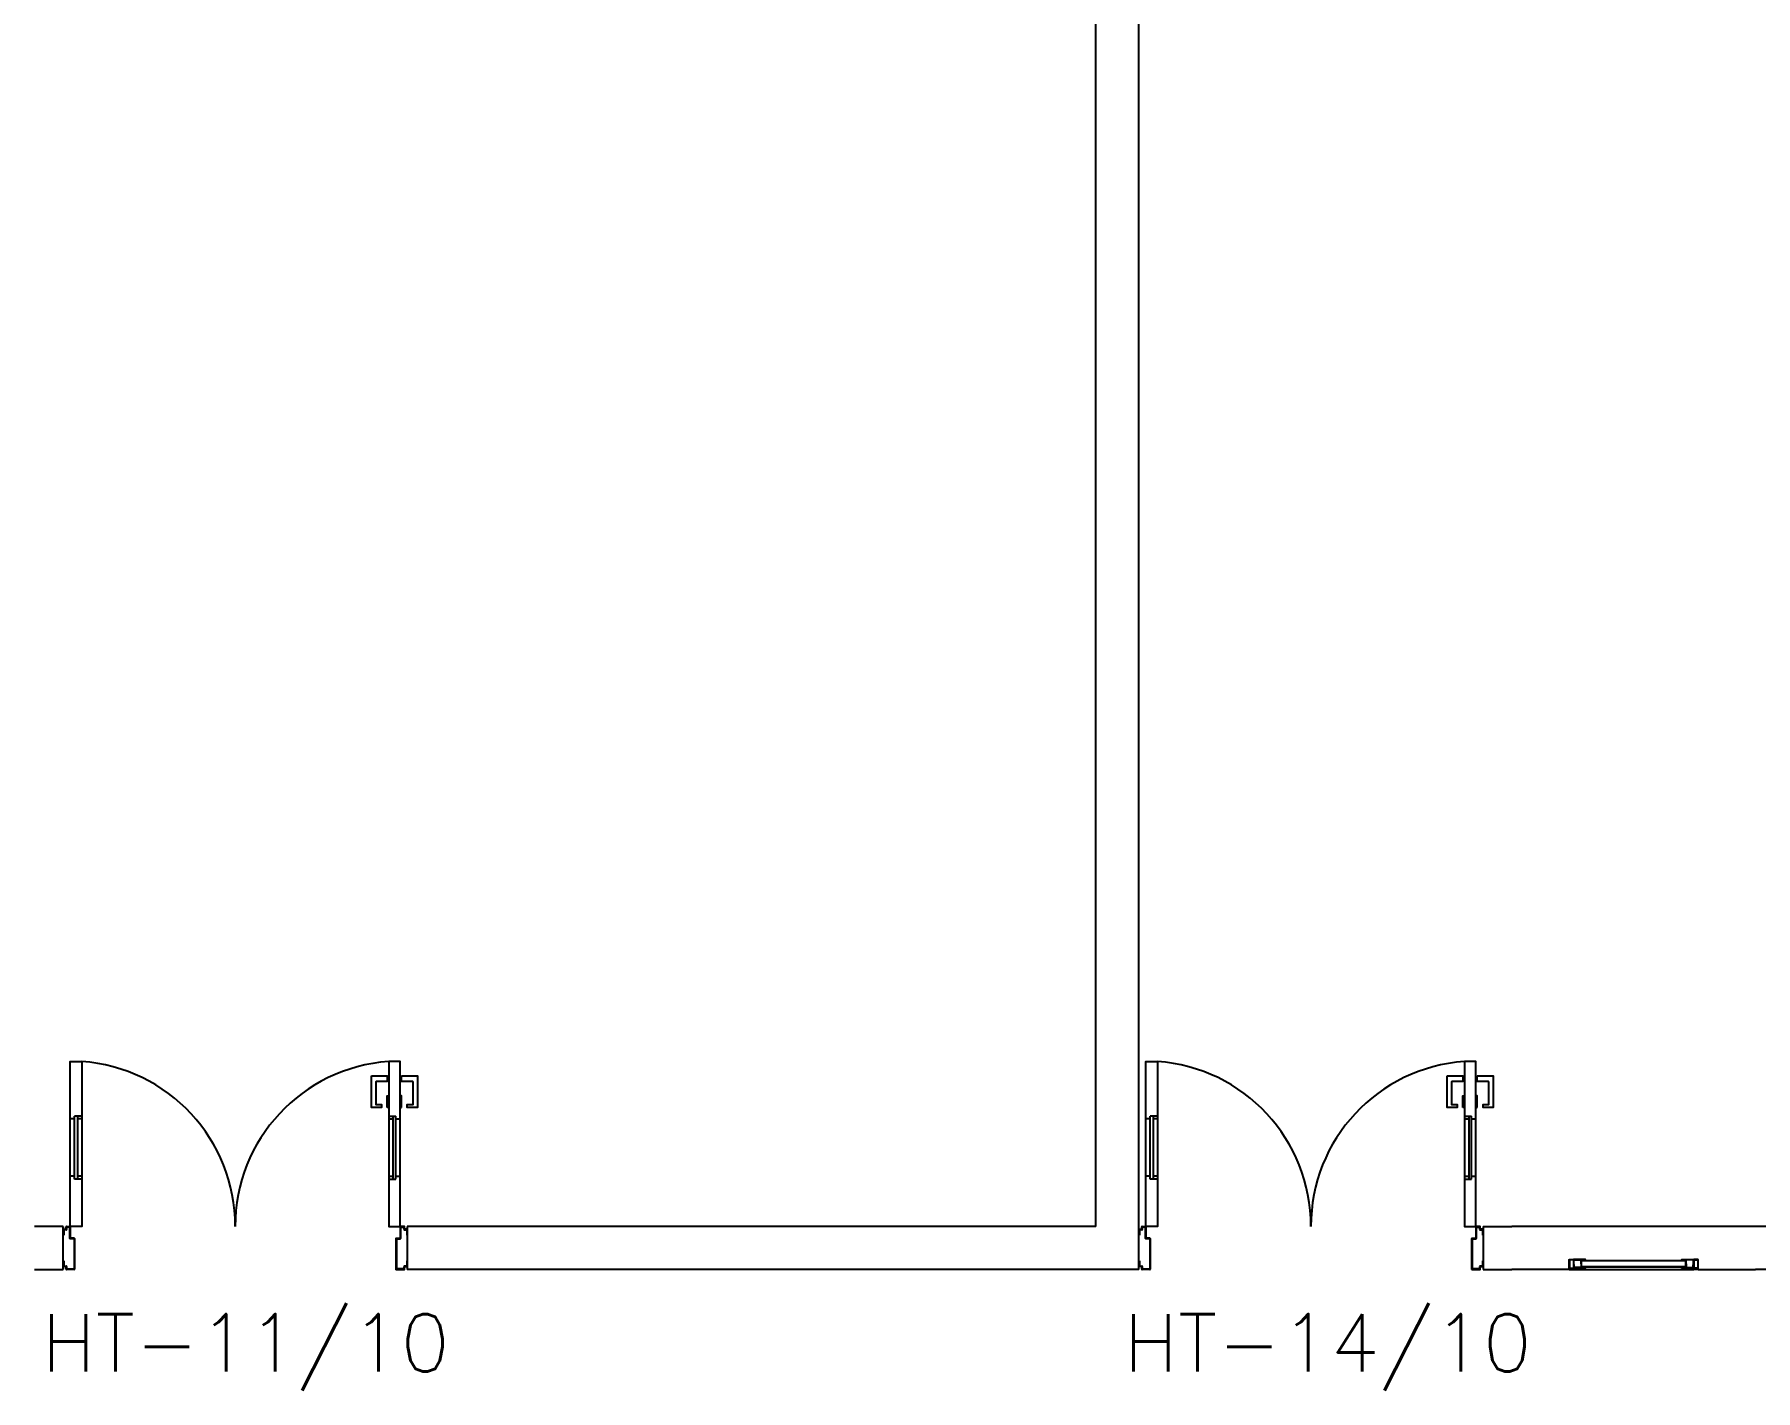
# Model space of a CAD drawing. Header units: millimetres. Extents: x 2686 to 2939, y 1294 to 1441.
# Drawn here: x 2896.72 to 2902.72, y 1399.23 to 1403.96 of the extents above; entities that cross this region are included whole.
import ezdxf

# ---------------------------------------------------------------- set-up
doc = ezdxf.new("R2010")
doc.units = ezdxf.units.MM
for name, color, linetype in [('AR-ALV', 2, 'Continuous'), ('AR-ESQ', 1, 'Continuous'), ('AR-ESTC', 3, 'Continuous'), ('DT-ESQ-BAGUETE-C', 1, 'Continuous'), ('DT-ESQ-PERFIL CADEIRA-C', 2, 'Continuous'), ('DT-ESQ-PERFIL CADEIRA-V', 2, 'Continuous'), ('DT-ESQ-VENEZIANA-C', 1, 'Continuous'), ('DT-ESQ-VENEZIANA-V', 1, 'Continuous'), ('ENDEREÇO', 2, 'Continuous'), ('maçaneta', 1, 'Continuous'), ('mov', 1, 'Continuous'), ('PM-PERFIL U-C', 2, 'Continuous'), ('PM-VIDRO', 2, 'Continuous'), ('pm1', 2, 'Continuous'), ('pm2', 2, 'Continuous')]:
    doc.layers.add(name, color=color, linetype=linetype)
doc.styles.add('UNB1-100', font='simplex.shx', dxfattribs={"height": 0.2})

# ---------------------------------------------------------------- blocks, each defined once
blk = doc.blocks.new('EF01-P')
at = {"layer": 'DT-ESQ-BAGUETE-C', "ltscale": 0.1}
for points in [[(0.0015, 0.035), (0.015, 0.035), (0.015, 0.0335), (0.0015, 0.0335), (0.0015, 0.005), (0.015, 0.005), (0.015, 0.0035), (0.0015, 0.0035, -0.414214), (0, 0.005), (0, 0.0335, -0.414214)], [(0.4485, 0.035), (0.435, 0.035), (0.435, 0.0335), (0.4485, 0.0335), (0.4485, 0.005), (0.435, 0.005), (0.435, 0.0035), (0.4485, 0.0035, 0.414214), (0.45, 0.005), (0.45, 0.0335, 0.414214)]]:
    blk.add_lwpolyline(points, format="xyb", close=True, dxfattribs=at)
at = {"layer": 'DT-ESQ-PERFIL CADEIRA-C', "ltscale": 0.1}
for points in [[(0.01, 0.0015), (0.01, 0.003), (0.0015, 0.003, 1), (0.0015, 0), (0.015, 0, 0.414214), (0.0165, 0.0015), (0.0165, 0.0335), (0.043, 0.0335)], [(0.043, 0.0065), (0.018, 0.0065), (0.018, 0.0165), (0.0165, 0.0165), (0.0165, 0.0065, 0.414214), (0.018, 0.005), (0.043, 0.005), (0.0565, 0.005, 1), (0.0565, 0.008), (0.043, 0.008), (0.043, 0.02), (0.043, 0.032), (0.0565, 0.032, 1), (0.0565, 0.035), (0.043, 0.035), (0.0165, 0.035, 0.414214), (0.015, 0.0335), (0.015, 0.0015), (0.0015, 0.0015)], [(0.0415, 0.02), (0.0415, 0.032, -0.414214), (0.043, 0.0335), (0.0565, 0.0335)], [(0.0415, 0.02), (0.0415, 0.008, 0.414214), (0.043, 0.0065), (0.0565, 0.0065)], [(0.407, 0.0065), (0.432, 0.0065), (0.432, 0.0165), (0.4335, 0.0165), (0.4335, 0.0065, -0.414214), (0.432, 0.005), (0.407, 0.005), (0.3935, 0.005, -1), (0.3935, 0.008), (0.407, 0.008), (0.407, 0.02), (0.407, 0.032), (0.3935, 0.032, -1), (0.3935, 0.035), (0.407, 0.035), (0.4335, 0.035, -0.414214), (0.435, 0.0335), (0.435, 0.0015), (0.4485, 0.0015)], [(0.4085, 0.02), (0.4085, 0.032, 0.414214), (0.407, 0.0335), (0.3935, 0.0335)], [(0.4085, 0.02), (0.4085, 0.008, -0.414214), (0.407, 0.0065), (0.3935, 0.0065)], [(0.44, 0.0015), (0.44, 0.003), (0.4485, 0.003, -1), (0.4485, 0), (0.435, 0, -0.414214), (0.4335, 0.0015), (0.4335, 0.0335), (0.407, 0.0335)]]:
    blk.add_lwpolyline(points, format="xyb", dxfattribs=at)
at = {"layer": 'DT-ESQ-PERFIL CADEIRA-V', "ltscale": 0.1}
blk.add_line((0.015, 0), (0.435, 0), dxfattribs=at)
at = {"layer": 'DT-ESQ-VENEZIANA-C', "ltscale": 0.1}
for p, q in [((0.043, 0.0105), (0.407, 0.0105)), ((0.043, 0.009), (0.407, 0.009))]:
    blk.add_line(p, q, dxfattribs=at)
at = {"layer": 'DT-ESQ-VENEZIANA-V', "ltscale": 0.1}
blk.add_line((0.043, 0.031), (0.407, 0.031), dxfattribs=at)
blk = doc.blocks.new('marco-d')
at = {"layer": 'PM-PERFIL U-C'}
for p, q in [((-0.0135, 0), (-0.0015, 0)), ((-0.025, -0.03), (-0.025, -0.0115)), ((-0.023, -0.03), (-0.025, -0.03)), ((-0.0235, -0.01), (-0.015, -0.01)), ((-0.0145, -0.012), (-0.023, -0.012)), ((-0.023, -0.012), (-0.023, -0.03)), ((-0.015, -0.01), (-0.015, -0.0015)), ((-0.002, -0.002), (-0.013, -0.002)), ((-0.013, -0.002), (-0.013, -0.0105)), ((-0.002, -0.0415), (-0.002, -0.002)), ((0.013, -0.043), (-0.0005, -0.043)), ((0, -0.0015), (0, -0.041)), ((0.0135, -0.041), (0, -0.041)), ((0.013, -0.043), (0.013, -0.148)), ((0.015, -0.0425), (0.015, -0.1485)), ((-0.025, -0.1385), (-0.025, -0.12)), ((-0.025, -0.12), (-0.023, -0.12)), ((-0.023, -0.12), (-0.023, -0.138)), ((-0.015, -0.14), (-0.0235, -0.14)), ((-0.023, -0.138), (-0.0145, -0.138)), ((-0.015, -0.1485), (-0.015, -0.14)), ((0.0135, -0.15), (-0.0135, -0.15)), ((-0.013, -0.1395), (-0.013, -0.148)), ((-0.013, -0.148), (0.013, -0.148))]:
    blk.add_line(p, q, dxfattribs=at)
for centre, start, end in [((-0.0135, -0.0015), 90, 180), ((-0.0015, -0.0015), 360, 90), ((-0.0235, -0.0115), 90, 180), ((-0.0145, -0.0105), 270, 0), ((-0.0005, -0.0415), 180, 270), ((0.0135, -0.0425), 0, 90), ((-0.0235, -0.1385), 180, 270), ((-0.0135, -0.1485), 180, 270), ((-0.0145, -0.1395), 0, 90), ((0.0135, -0.1485), 269.93864, 0)]:
    blk.add_arc(centre, 0.0015, start, end, dxfattribs=at)
blk = doc.blocks.new('marco-e')
at = {"layer": 'PM-PERFIL U-C'}
for p, q in [((-0.015, -0.0425), (-0.015, -0.1485)), ((-0.0135, -0.041), (0, -0.041)), ((-0.013, -0.043), (0.0005, -0.043)), ((-0.013, -0.043), (-0.013, -0.148)), ((0, -0.0015), (0, -0.041)), ((0.0135, 0), (0.0015, 0)), ((0.002, -0.0415), (0.002, -0.002)), ((0.002, -0.002), (0.013, -0.002)), ((0.013, -0.002), (0.013, -0.0105)), ((0.0145, -0.012), (0.023, -0.012)), ((0.015, -0.01), (0.015, -0.0015)), ((0.0235, -0.01), (0.015, -0.01)), ((0.023, -0.012), (0.023, -0.03)), ((0.023, -0.03), (0.025, -0.03)), ((0.025, -0.03), (0.025, -0.0115)), ((-0.0135, -0.15), (0.0135, -0.15)), ((0.013, -0.148), (-0.013, -0.148)), ((0.013, -0.1395), (0.013, -0.148)), ((0.023, -0.138), (0.0145, -0.138)), ((0.015, -0.14), (0.0235, -0.14)), ((0.015, -0.1485), (0.015, -0.14)), ((0.025, -0.12), (0.023, -0.12)), ((0.023, -0.12), (0.023, -0.138)), ((0.025, -0.1385), (0.025, -0.12))]:
    blk.add_line(p, q, dxfattribs=at)
for centre, start, end in [((-0.0135, -0.0425), 90, 180), ((0.0015, -0.0015), 90, 180), ((0.0005, -0.0415), 270, 0), ((0.0145, -0.0105), 180, 270), ((0.0135, -0.0015), 0, 90), ((0.0235, -0.0115), 0, 90), ((-0.0135, -0.1485), 180, 270.06136), ((0.0145, -0.1395), 90, 180), ((0.0135, -0.1485), 270, 0), ((0.0235, -0.1385), 270, 0)]:
    blk.add_arc(centre, 0.0015, start, end, dxfattribs=at)
blk = doc.blocks.new('PM6V')
at = {"layer": 'maçaneta'}
for points in [[(1.075, 0.675), (1.13, 0.675), (1.13, 0.655), (1.0915, 0.655, 0.414214), (1.09, 0.6535), (1.09, 0.575), (1.11, 0.575), (1.11, 0.565), (1.075, 0.565)], [(1.18, 0.675), (1.235, 0.675), (1.235, 0.565), (1.2, 0.565), (1.2, 0.575), (1.22, 0.575), (1.22, 0.6535, 0.414214), (1.2185, 0.655), (1.18, 0.655)]]:
    blk.add_lwpolyline(points, format="xyb", close=True, dxfattribs=at)
for points in [[(1.13, 0.565), (1.13, 0.605), (1.135, 0.605), (1.135, 0.565)], [(1.18, 0.565), (1.18, 0.605), (1.175, 0.605), (1.175, 0.565)]]:
    blk.add_lwpolyline(points, close=True, dxfattribs=at)
at = {"layer": 'mov'}
for centre, start, end in [((0.025, 0.1514), 359.86061, 86.01115), ((1.175, 0.1514), 93.98885, 180.13939)]:
    blk.add_arc(centre, 0.575, start, end, dxfattribs=at)
at = {"layer": 'PM-VIDRO'}
for p, q in [((0.04, 0.325), (0.04, 0.525)), ((0.05, 0.525), (0.05, 0.325)), ((1.15, 0.525), (1.15, 0.325)), ((1.16, 0.325), (1.16, 0.525))]:
    blk.add_line(p, q, dxfattribs=at)
at = {"layer": 'pm1'}
for p, q in [((0.04, 0.525), (0.025, 0.525)), ((0.065, 0.535), (0.04, 0.535)), ((0.04, 0.525), (0.04, 0.535)), ((0.05, 0.535), (0.05, 0.525)), ((0.065, 0.525), (0.05, 0.525)), ((0.065, 0.535), (0.065, 0.525)), ((1.135, 0.535), (1.135, 0.525)), ((1.135, 0.535), (1.16, 0.535)), ((1.135, 0.525), (1.15, 0.525)), ((1.15, 0.535), (1.15, 0.525)), ((1.16, 0.525), (1.16, 0.535)), ((1.16, 0.525), (1.175, 0.525)), ((0.04, 0.325), (0.025, 0.325)), ((0.04, 0.315), (0.04, 0.325)), ((0.065, 0.315), (0.04, 0.315)), ((0.065, 0.325), (0.05, 0.325)), ((0.05, 0.325), (0.05, 0.315)), ((0.065, 0.325), (0.065, 0.315)), ((1.135, 0.325), (1.135, 0.315)), ((1.135, 0.325), (1.15, 0.325)), ((1.135, 0.315), (1.16, 0.315)), ((1.15, 0.325), (1.15, 0.315)), ((1.16, 0.315), (1.16, 0.325)), ((1.16, 0.325), (1.175, 0.325))]:
    blk.add_line(p, q, dxfattribs=at)
for points in [[(0.025, 0.525), (0.025, 0.725), (0.065, 0.725), (0.065, 0.525)], [(1.175, 0.525), (1.175, 0.725), (1.135, 0.725), (1.135, 0.525)], [(0.065, 0.325), (0.065, 0.15), (0.025, 0.15), (0.025, 0.325)], [(1.135, 0.325), (1.135, 0.15), (1.175, 0.15), (1.175, 0.325)]]:
    blk.add_lwpolyline(points, dxfattribs=at)
at = {"layer": 'pm2'}
for p, q in [((0.025, 0.325), (0.025, 0.525)), ((0.065, 0.525), (0.065, 0.325)), ((1.135, 0.525), (1.135, 0.325)), ((1.175, 0.325), (1.175, 0.525))]:
    blk.add_line(p, q, dxfattribs=at)
at = {"layer": 'pm1'}
for name, p in [('marco-d', (0.025, 0.15)), ('marco-e', (1.175, 0.15))]:
    blk.add_blockref(name, p, dxfattribs=at)

msp = doc.modelspace()

# ---------------------------------------------------------------- linework, layer by layer
at = {"layer": 'AR-ALV'}
for p, q in [((2900.4207, 1399.7999), (2900.4207, 1407.9749)), ((2900.5707, 1399.6499), (2900.5707, 1407.9749)), ((2896.8207, 1399.7999), (2896.7207, 1399.7999)), ((2896.8207, 1399.6499), (2896.8207, 1399.7999)), ((2900.4207, 1399.7999), (2898.0207, 1399.7999)), ((2898.0207, 1399.7999), (2898.0207, 1399.6499)), ((2901.7707, 1399.7999), (2901.8707, 1399.7999)), ((2901.7707, 1399.7999), (2901.7707, 1399.6499)), ((2907.8707, 1399.7999), (2901.8707, 1399.7999)), ((2896.7207, 1399.6499), (2896.8207, 1399.6499)), ((2900.5707, 1399.6499), (2898.0207, 1399.6499)), ((2901.7707, 1399.6499), (2901.8707, 1399.6499)), ((2907.8707, 1399.6499), (2902.7207, 1399.6499))]:
    msp.add_line(p, q, dxfattribs=at)
at = {"layer": 'AR-ESTC'}
for p, q in [((2902.0707, 1399.6499), (2901.8707, 1399.6499)), ((2902.5207, 1399.6499), (2902.7207, 1399.6499))]:
    msp.add_line(p, q, dxfattribs=at)

# ---------------------------------------------------------------- block references
for p in [(2896.8207, 1399.6499), (2900.5707, 1399.6499)]:
    msp.add_blockref('PM6V', p)
at = {"layer": 'AR-ESQ'}
msp.add_blockref('EF01-P', (2902.0707, 1399.6499), dxfattribs=at)

# ---------------------------------------------------------------- texts
at = {"layer": 'ENDEREÇO', "style": 'UNB1-100'}
for s, p in [('HT-11/10', (2896.7458, 1399.2943)), ('HT-14/10', (2900.5184, 1399.2943))]:
    msp.add_text(s, height=0.2, dxfattribs=at).set_placement(p)

doc.saveas('drawing.dxf')
